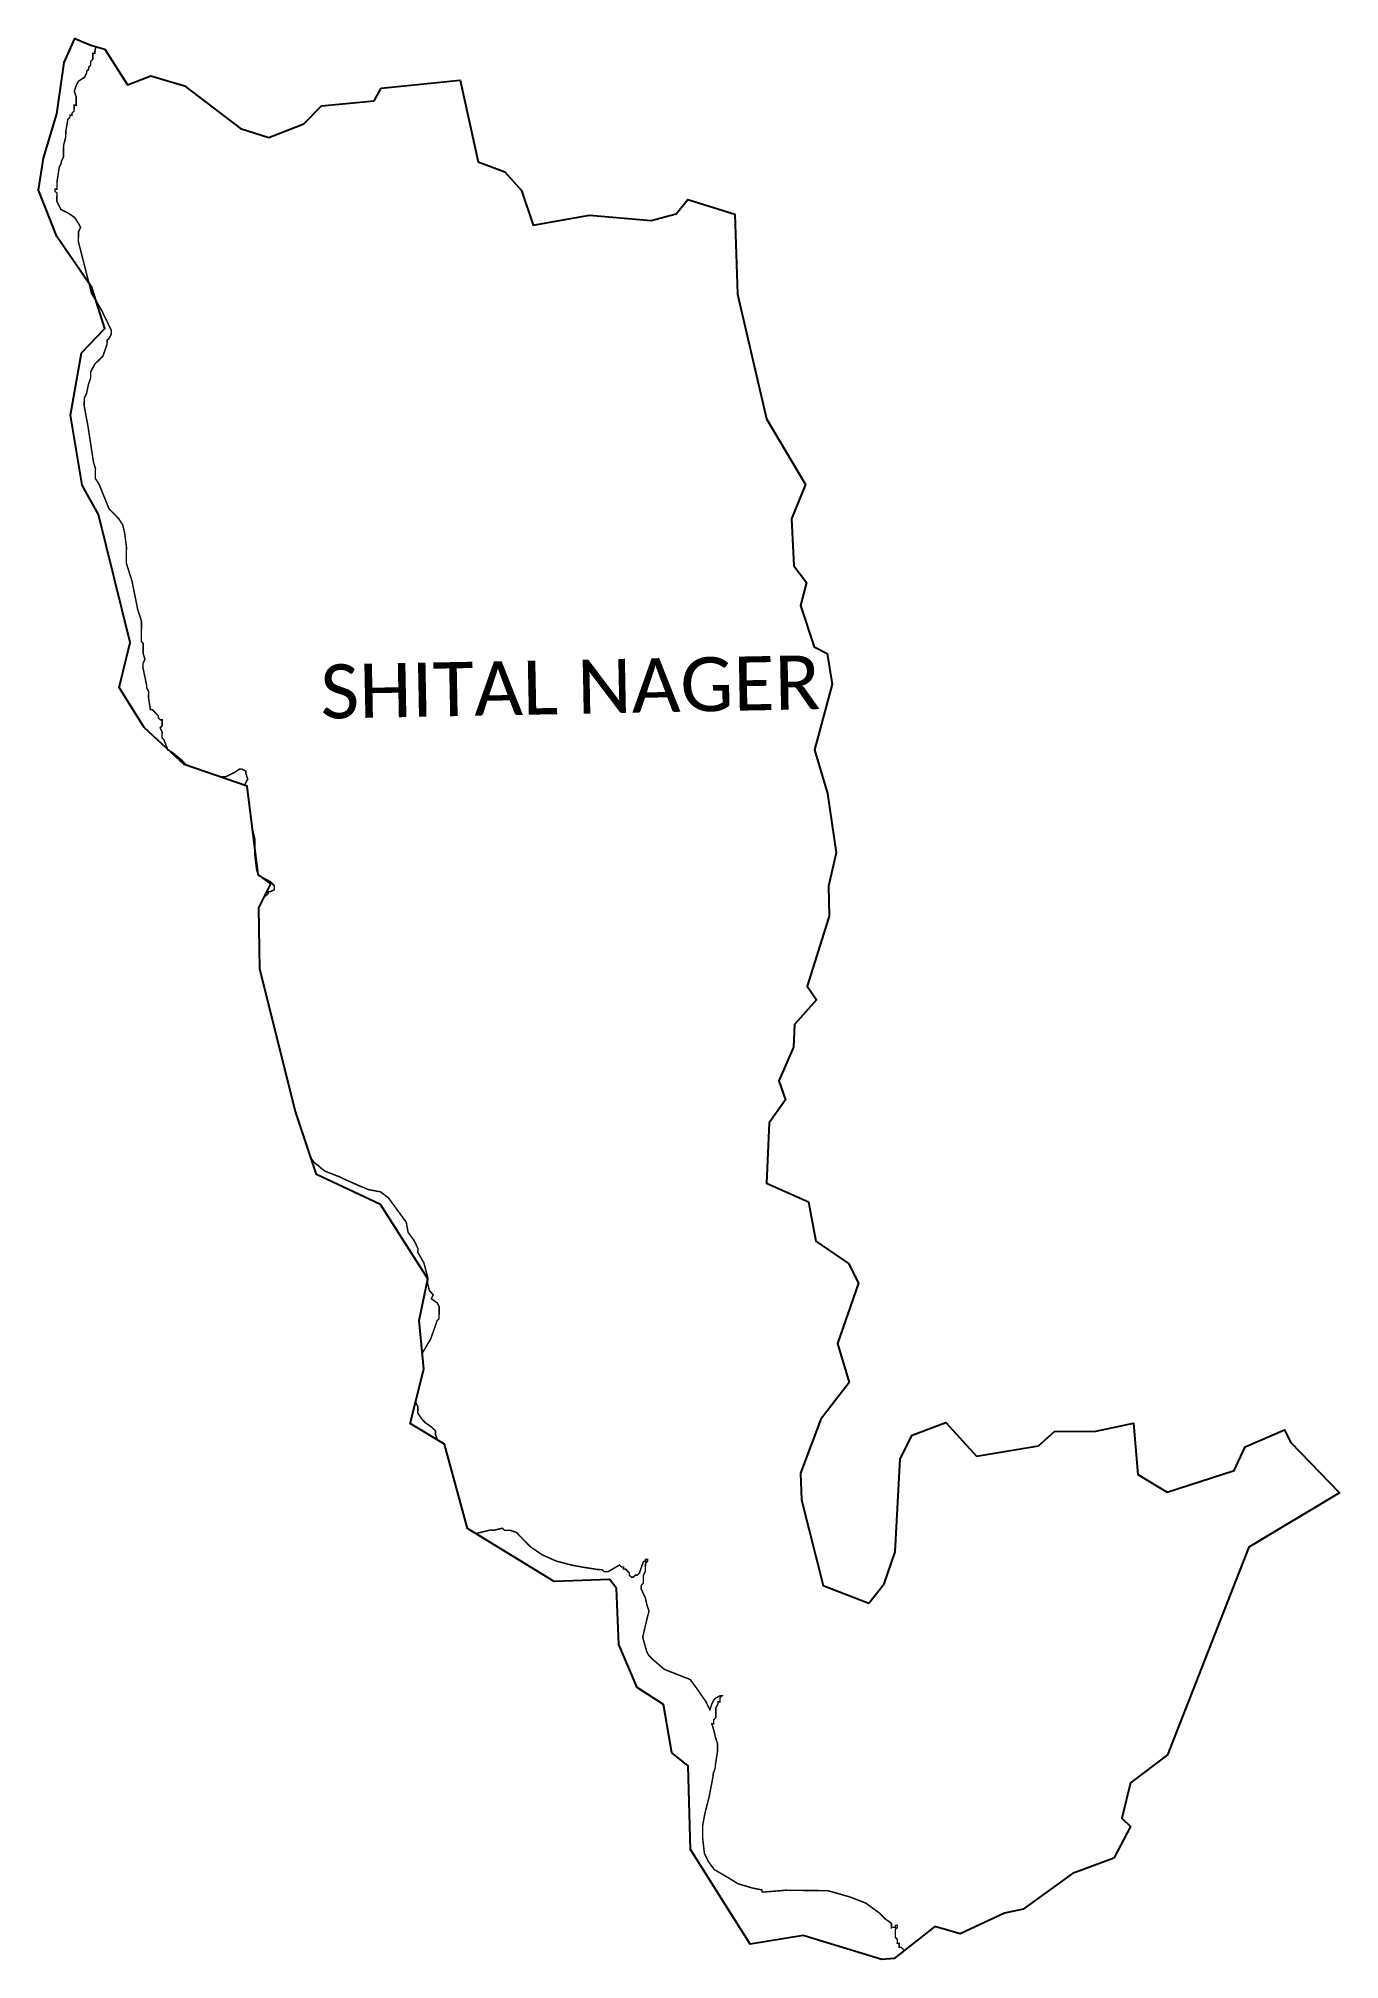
# Model space of a CAD drawing. Header units: metres. Extents: x 299942 to 302559, y 1953279 to 1957144.
import ezdxf

# ---------------------------------------------------------------- set-up
doc = ezdxf.new("R2010")
doc.units = ezdxf.units.M
for name, color, linetype in [('HAZARDS LINE', 1, 'Continuous'), ('village', 3, 'Continuous'), ('VILLAGE NAME', 250, 'Continuous')]:
    doc.layers.add(name, color=color, linetype=linetype)
doc.styles.get("Standard").update_dxf_attribs({"font": 'simplex.shx'})

msp = doc.modelspace()

# ---------------------------------------------------------------- linework, layer by layer
at = {"layer": 'HAZARDS LINE', "lineweight": 18}
for points in [[(300240.7, 1955681.9, 3.02, 3.02, 0), (300230.6, 1955692.3, 3.02, 3.02, 0), (300210.6, 1955708.7, 3.02, 3.02, 0), (300202.6, 1955712.8, 3.02, 3.02, 0), (300194.8, 1955733.1, 3.02, 3.02, 0), (300190.9, 1955737.1, 3.02, 3.02, 0), (300191, 1955749.2, 3.02, 3.02, 0), (300187.1, 1955757.4, 3.02, 3.02, 0), (300191.2, 1955761.3, 3.02, 3.02, 0), (300191.3, 1955773.4, 3.02, 3.02, 0), (300187.3, 1955773.5, 3.02, 3.02, 0), (300183.3, 1955777.6, 3.02, 3.02, 0), (300183.4, 1955781.6, 3.02, 3.02, 0), (300179.4, 1955785.7, 3.02, 3.02, 0), (300171.4, 1955793.9, 3.02, 3.02, 0), (300167.4, 1955793.9, 3.02, 3.02, 0), (300163.7, 1955818.2, 3.02, 3.02, 0), (300163.9, 1955830.3, 3.02, 3.02, 0), (300159.9, 1955838.4, 3.02, 3.02, 0), (300160, 1955842.4, 3.02, 3.02, 0), (300152.4, 1955878.8, 3.02, 3.02, 0), (300152.5, 1955886.9, 3.02, 3.02, 0), (300156.6, 1955894.9, 3.02, 3.02, 0), (300152.8, 1955907, 3.02, 3.02, 0), (300153, 1955927.2, 3.02, 3.02, 0), (300149.1, 1955931.3, 3.02, 3.02, 0), (300149.6, 1955971.6, 3.02, 3.02, 0), (300141.8, 1955995.9, 3.02, 3.02, 0), (300130.5, 1956052.5, 3.02, 3.02, 0), (300118.9, 1956089, 3.02, 3.02, 0), (300119.3, 1956121.2, 3.02, 3.02, 0), (300115.6, 1956149.5, 3.02, 3.02, 0), (300111.8, 1956165.7, 3.02, 3.02, 0), (300103.9, 1956177.9, 3.02, 3.02, 0), (300084, 1956198.3, 3.02, 3.02, 0), (300064.5, 1956247, 3.02, 3.02, 0), (300056.6, 1956259.2, 3.02, 3.02, 0), (300056.9, 1956279.3, 3.02, 3.02, 0), (300053, 1956291.5, 3.02, 3.02, 0), (300041.9, 1956364.2, 3.02, 3.02, 0), (300038.1, 1956384.4, 3.02, 3.02, 0), (300034.3, 1956404.7, 3.02, 3.02, 0), (300034.5, 1956420.8, 3.02, 3.02, 0), (300038.7, 1956428.8, 3.02, 3.02, 0), (300043, 1956448.9, 3.02, 3.02, 0), (300047.2, 1956461, 3.02, 3.02, 0), (300047.3, 1956473.1, 3.02, 3.02, 0), (300055.6, 1956489.1, 3.02, 3.02, 0), (300071.9, 1956505, 3.02, 3.02, 0), (300076.1, 1956517, 3.02, 3.02, 0), (300080.3, 1956529.1, 3.02, 3.02, 0), (300080.4, 1956537.1, 3.02, 3.02, 0), (300084.5, 1956541.1, 3.02, 3.02, 0), (300088.7, 1956549.1, 3.02, 3.02, 0), (300088.8, 1956557.2, 3.02, 3.02, 0), (300080.9, 1956573.4, 3.02, 3.02, 0), (300069.1, 1956597.8, 3.02, 3.02, 0), (300057.3, 1956618.1, 3.02, 3.02, 0), (300049.4, 1956630.3, 3.02, 3.02, 0), (300022.6, 1956735.5, 3.02, 3.02, 0), (300022.8, 1956755.7, 3.02, 3.02, 0), (300027, 1956763.7, 3.02, 3.02, 0), (300023, 1956771.8, 3.02, 3.02, 0), (300015.1, 1956784, 3.02, 3.02, 0), (300003.1, 1956792.2, 3.02, 3.02, 0), (299987.1, 1956800.5, 3.02, 3.02, 0), (299979.3, 1956816.8, 3.02, 3.02, 0), (299979.5, 1956832.9, 3.02, 3.02, 0), (299975.5, 1956837, 3.02, 3.02, 0), (299975.6, 1956841, 3.02, 3.02, 0), (299979.6, 1956840.9, 3.02, 3.02, 0), (299979.8, 1956857.1, 3.02, 3.02, 0), (299984.2, 1956885.3, 3.02, 3.02, 0), (299988.3, 1956893.3, 3.02, 3.02, 0), (299988.4, 1956897.3, 3.02, 3.02, 0), (299992.5, 1956905.3, 3.02, 3.02, 0), (299992.9, 1956929.5, 3.02, 3.02, 0), (299997.1, 1956945.6, 3.02, 3.02, 0), (299997.3, 1956957.7, 3.02, 3.02, 0), (300001.6, 1956981.8, 3.02, 3.02, 0), (300005.7, 1956985.8, 3.02, 3.02, 0), (300005.7, 1956989.8, 3.02, 3.02, 0), (300009.8, 1956989.8, 3.02, 3.02, 0), (300009.8, 1956993.8, 3.02, 3.02, 0), (300013.9, 1956997.8, 3.02, 3.02, 0), (300014.1, 1957009.9, 3.02, 3.02, 0), (300018.1, 1957009.8, 3.02, 3.02, 0), (300018.3, 1957026, 3.02, 3.02, 0), (300014.4, 1957038.1, 3.02, 3.02, 0), (300018.6, 1957050.2, 3.02, 3.02, 0), (300022.8, 1957058.2, 3.02, 3.02, 0), (300035, 1957066.1, 3.02, 3.02, 0), (300039.1, 1957074.1, 3.02, 3.02, 0), (300039.2, 1957078.1, 3.02, 3.02, 0), (300043.3, 1957082.1, 3.02, 3.02, 0), (300043.3, 1957086.1, 3.02, 3.02, 0), (300047.4, 1957090.1, 3.02, 3.02, 0), (300047.5, 1957098.2, 3.02, 3.02, 0), (300051.6, 1957102.1, 3.02, 3.02, 0), (300051.7, 1957114.2, 3.02, 3.02, 0), (300055.8, 1957114.2, 3.02, 3.02, 0), (300055.8, 1957118.2, 3.02, 3.02, 0), (300057.9, 1957127.8, 3.02, 3.02, 0)], [(300356.7, 1955641.7, 3.02, 3.02, 0), (300359, 1955646.2, 3.02, 3.02, 0), (300363.2, 1955654.2, 3.02, 3.02, 0), (300359.3, 1955666.4, 3.02, 3.02, 0), (300359.3, 1955670.4, 3.02, 3.02, 0), (300351.3, 1955674.5, 3.02, 3.02, 0), (300347.3, 1955674.6, 3.02, 3.02, 0), (300335.1, 1955666.7, 3.02, 3.02, 0), (300318.9, 1955658.8, 3.02, 3.02, 0), (300306.8, 1955659, 3.02, 3.02, 0)], [(300397.4, 1955418.3, 3.02, 3.02, 0), (300400.4, 1955419.8, 3.02, 3.02, 0), (300404.5, 1955423.8, 3.02, 3.02, 0), (300404.5, 1955427.8, 3.02, 3.02, 0), (300408.6, 1955427.8, 3.02, 3.02, 0), (300416.7, 1955431.7, 3.02, 3.02, 0), (300416.8, 1955439.8, 3.02, 3.02, 0), (300412.8, 1955443.8, 3.02, 3.02, 0), (300408.8, 1955447.9, 3.02, 3.02, 0), (300400.8, 1955452.1, 3.02, 3.02, 0), (300384.8, 1955460.3, 3.02, 3.02, 0), (300380.9, 1955472.5, 3.02, 3.02, 0), (300377.3, 1955504.8, 3.02, 3.02, 0), (300377.7, 1955533, 3.02, 3.02, 0), (300373.9, 1955549.2, 3.02, 3.02, 0), (300373.1, 1955550.9, 3.02, 3.02, 0)], [(300714.5, 1954499.4, 3.02, 3.02, 0), (300714.9, 1954500.2, 3.02, 3.02, 0), (300731.4, 1954528.2, 3.02, 3.02, 0), (300744, 1954564.3, 3.02, 3.02, 0), (300748, 1954568.3, 3.02, 3.02, 0), (300748.4, 1954592.5, 3.02, 3.02, 0), (300744.4, 1954600.6, 3.02, 3.02, 0), (300732.5, 1954608.8, 3.02, 3.02, 0), (300736.6, 1954616.8, 3.02, 3.02, 0), (300728.6, 1954625, 3.02, 3.02, 0), (300724.8, 1954641.2, 3.02, 3.02, 0), (300725, 1954653.3, 3.02, 3.02, 0), (300717.3, 1954681.6, 3.02, 3.02, 0), (300705.5, 1954701.9, 3.02, 3.02, 0), (300705.6, 1954710, 3.02, 3.02, 0), (300697.7, 1954726.2, 3.02, 3.02, 0), (300685.8, 1954742.5, 3.02, 3.02, 0), (300682.1, 1954762.7, 3.02, 3.02, 0), (300646.4, 1954811.6, 3.02, 3.02, 0), (300630.4, 1954823.9, 3.02, 3.02, 0), (300606.3, 1954828.3, 3.02, 3.02, 0), (300586.3, 1954836.6, 3.02, 3.02, 0), (300558.2, 1954849.1, 3.02, 3.02, 0), (300550.2, 1954853.2, 3.02, 3.02, 0), (300518.1, 1954865.7, 3.02, 3.02, 0), (300498.1, 1954882.1, 3.02, 3.02, 0), (300494.2, 1954886.2, 3.02, 3.02, 0), (300490.8, 1954891.4, 3.02, 3.02, 0)], [(300744.8, 1954324.7, 3.02, 3.02, 0), (300744.9, 1954326.3, 3.02, 3.02, 0), (300740.9, 1954334.5, 3.02, 3.02, 0), (300741, 1954342.5, 3.02, 3.02, 0), (300733.1, 1954350.7, 3.02, 3.02, 0), (300721.1, 1954358.9, 3.02, 3.02, 0), (300713.1, 1954367.1, 3.02, 3.02, 0), (300705.2, 1954379.3, 3.02, 3.02, 0), (300705.4, 1954391.4, 3.02, 3.02, 0), (300701.5, 1954399.5, 3.02, 3.02, 0), (300701.5, 1954402.4, 3.02, 3.02, 0)], [(301683.9, 1953297.6, 3.01, 3.01, 0), (301677.6, 1953304, 3.01, 3.01, 0), (301673.6, 1953304.1, 3.01, 3.01, 0), (301673.7, 1953312.1, 3.01, 3.01, 0), (301669.7, 1953312.1, 3.01, 3.01, 0), (301669.8, 1953320.2, 3.01, 3.01, 0), (301665.8, 1953324.2, 3.01, 3.01, 0), (301665.9, 1953340.3, 3.01, 3.01, 0), (301670, 1953344.3, 3.01, 3.01, 0), (301670, 1953348.3, 3.01, 3.01, 0), (301666, 1953348.3, 3.01, 3.01, 0), (301666, 1953344.3, 3.01, 3.01, 0), (301658, 1953344.4, 3.01, 3.01, 0), (301658, 1953352.4, 3.01, 3.01, 0), (301646.1, 1953360.6, 3.01, 3.01, 0), (301642.1, 1953364.6, 3.01, 3.01, 0), (301634.1, 1953372.8, 3.01, 3.01, 0), (301606.2, 1953393.1, 3.01, 3.01, 0), (301574.2, 1953405.5, 3.01, 3.01, 0), (301530.2, 1953418, 3.01, 3.01, 0), (301445.8, 1953418.9, 3.01, 3.01, 0), (301401.6, 1953415.3, 3.01, 3.01, 0), (301397.6, 1953415.3, 3.01, 3.01, 0), (301397.6, 1953419.4, 3.01, 3.01, 0), (301377.6, 1953423.6, 3.01, 3.01, 0), (301349.5, 1953431.9, 3.01, 3.01, 0), (301329.6, 1953444.2, 3.01, 3.01, 0), (301301.6, 1953460.5, 3.01, 3.01, 0), (301289.7, 1953476.7, 3.01, 3.01, 0), (301281.8, 1953492.9, 3.01, 3.01, 0), (301278.2, 1953525, 3.01, 3.01, 0), (301278.4, 1953549.1, 3.01, 3.01, 0), (301282.7, 1953573.2, 3.01, 3.01, 0), (301291, 1953605.3, 3.01, 3.01, 0), (301299.5, 1953649.4, 3.01, 3.01, 0), (301299.5, 1953653.4, 3.01, 3.01, 0), (301303.7, 1953665.4, 3.01, 3.01, 0), (301303.7, 1953669.4, 3.01, 3.01, 0), (301308, 1953697.5, 3.01, 3.01, 0), (301308.2, 1953713.6, 3.01, 3.01, 0), (301304.3, 1953725.7, 3.01, 3.01, 0), (301300.4, 1953741.8, 3.01, 3.01, 0), (301296.6, 1953753.9, 3.01, 3.01, 0), (301300.6, 1953753.8, 3.01, 3.01, 0), (301300.6, 1953761.9, 3.01, 3.01, 0), (301304.7, 1953765.8, 3.01, 3.01, 0), (301304.9, 1953785.9, 3.01, 3.01, 0), (301309, 1953793.9, 3.01, 3.01, 0), (301309, 1953797.9, 3.01, 3.01, 0), (301313.1, 1953797.9, 3.01, 3.01, 0), (301313.1, 1953805.9, 3.01, 3.01, 0), (301317.2, 1953809.9, 3.01, 3.01, 0), (301313.2, 1953810, 3.01, 3.01, 0), (301305.1, 1953806, 3.01, 3.01, 0), (301301.1, 1953802, 3.01, 3.01, 0), (301297, 1953794, 3.01, 3.01, 0), (301292.8, 1953782, 3.01, 3.01, 0), (301284.9, 1953798.2, 3.01, 3.01, 0), (301265.2, 1953826.5, 3.01, 3.01, 0), (301253.3, 1953842.7, 3.01, 3.01, 0), (301201.2, 1953863.3, 3.01, 3.01, 0), (301177.4, 1953883.7, 3.01, 3.01, 0), (301169.4, 1953891.8, 3.01, 3.01, 0), (301165.5, 1953899.8, 3.01, 3.01, 0), (301157.7, 1953928.1, 3.01, 3.01, 0), (301166.1, 1953964.1, 3.01, 3.01, 0), (301170.3, 1953980.2, 3.01, 3.01, 0), (301166.4, 1953992.3, 3.01, 3.01, 0), (301162.6, 1954008.4, 3.01, 3.01, 0), (301154.7, 1954024.5, 3.01, 3.01, 0), (301154.8, 1954032.5, 3.01, 3.01, 0), (301158.8, 1954036.5, 3.01, 3.01, 0), (301159, 1954052.6, 3.01, 3.01, 0), (301163.1, 1954060.6, 3.01, 3.01, 0), (301163.2, 1954076.7, 3.01, 3.01, 0), (301167.3, 1954080.6, 3.01, 3.01, 0), (301167.3, 1954084.7, 3.01, 3.01, 0), (301163.3, 1954084.7, 3.01, 3.01, 0), (301163.3, 1954080.7, 3.01, 3.01, 0), (301159.3, 1954080.7, 3.01, 3.01, 0), (301155.1, 1954068.7, 3.01, 3.01, 0), (301151, 1954056.7, 3.01, 3.01, 0), (301146.9, 1954052.7, 3.01, 3.01, 0), (301142.9, 1954052.8, 3.01, 3.01, 0), (301138.9, 1954048.8, 3.01, 3.01, 0), (301134.8, 1954048.8, 3.01, 3.01, 0), (301130.9, 1954052.9, 3.01, 3.01, 0), (301130.9, 1954056.9, 3.01, 3.01, 0), (301123, 1954065, 3.01, 3.01, 0), (301118.9, 1954065.1, 3.01, 3.01, 0), (301119, 1954069.1, 3.01, 3.01, 0), (301115, 1954069.1, 3.01, 3.01, 0), (301111, 1954073.2, 3.01, 3.01, 0), (301088.1, 1954059.7, 3.02, 3.02, 0), (301080.1, 1954059.8, 3.02, 3.02, 0), (301076.1, 1954063.9, 3.02, 3.02, 0), (301068, 1954064, 3.02, 3.02, 0), (301039.9, 1954068.4, 3.02, 3.02, 0), (301015.7, 1954072.7, 3.02, 3.02, 0), (300983.6, 1954081.2, 3.02, 3.02, 0), (300955.5, 1954093.7, 3.02, 3.02, 0), (300931.5, 1954110.1, 3.02, 3.02, 0), (300915.6, 1954126.5, 3.02, 3.02, 0), (300903.7, 1954138.7, 3.02, 3.02, 0), (300891.6, 1954142.9, 3.02, 3.02, 0), (300879.5, 1954143.1, 3.02, 3.02, 0), (300875.6, 1954147.2, 3.02, 3.02, 0), (300859.4, 1954143.3, 3.02, 3.02, 0), (300851.3, 1954143.5, 3.02, 3.02, 0), (300835.1, 1954139.6, 3.02, 3.02, 0), (300821.9, 1954136.5, 3.02, 3.02, 0)]]:
    msp.add_lwpolyline(points, format="xyseb", dxfattribs=at)
at = {"layer": 'HAZARDS LINE', "lineweight": 18, "const_width": 3.01}
msp.add_lwpolyline([(301657.9, 1953340.4), (301658, 1953344.4)], close=True, dxfattribs=at)
at = {"layer": 'village', "flags": 128}
msp.add_lwpolyline([(300617.5, 1957018.5), (300631.7, 1957044.1)], dxfattribs=at)
at = {"layer": 'village', "color": 3, "true_color": 0x00ff00}
for points in [[(301477.2, 1954204.6, 0), (301520.9, 1954032.1, 0), (301612.6, 1953996.7, 0), (301643.3, 1954035.5, 0), (301665.6, 1954099.6, 0), (301675.4, 1954286.8, 0), (301699.7, 1954334.4, 0), (301767.4, 1954359.9, 0), (301829, 1954292.1, 0), (301953.7, 1954312.8, 0), (301986, 1954341.5, 0), (302069.1, 1954342.2, 0), (302145, 1954358.4, 0), (302153.8, 1954255.4, 0), (302212.5, 1954220, 0), (302347.3, 1954263, 0), (302369.7, 1954311.1, 0), (302448.4, 1954345.1, 0), (302460.7, 1954320, 0), (302559.4, 1954218.7, 0), (302377, 1954109, 0), (302213.2, 1953691, 0), (302139, 1953635.3, 0), (302121.5, 1953563.8, 0), (302139.2, 1953547.4, 0), (302105.5, 1953483.7, 0), (302022.1, 1953452.4, 0), (301922.7, 1953380.6, 0), (301885.1, 1953372.5, 0), (301796.2, 1953331.3, 0), (301745, 1953346, 0), (301663.6, 1953281.4, 0), (301638.5, 1953279.4, 0), (301480.5, 1953327.7, 0), (301374.1, 1953310.4, 0), (301253.6, 1953500.8, 0), (301249.4, 1953669.3, 0), (301216.5, 1953695, 0), (301199.7, 1953792.3, 0), (301146.9, 1953826.7, 0), (301109.5, 1953913.5, 0), (301105, 1954025.8, 0), (301091.5, 1954043.8, 0), (300979.6, 1954040.3, 0), (300805.1, 1954146.7, 0), (300758.9, 1954316.2, 0), (300690.3, 1954357.7, 0), (300717.6, 1954466.9, 0), (300708.1, 1954565, 0), (300725.5, 1954648.6, 0), (300630.3, 1954798.2, 0), (300501.8, 1954858.5, 0), (300458.6, 1954987.7, 0), (300387.5, 1955272.8, 0), (300385.8, 1955395, 0), (300409.9, 1955443.7, 0), (300383.9, 1955462.5, 0), (300362.2, 1955639.8, 0), (300235.2, 1955683.8, 0), (300154.6, 1955757.8, 0), (300104.4, 1955838.8, 0), (300126.9, 1955929.3, 0), (300063.1, 1956186.5, 0), (300029.9, 1956245.8, 0), (300006.7, 1956386.4, 0), (300028.7, 1956511.8, 0), (300076, 1956560.8, 0), (300049.8, 1956643, 0), (299979.1, 1956746, 0), (299942.2, 1956838.8, 0), (299952.2, 1956903.2, 0), (299979.5, 1956992.3, 0), (299993.9, 1957095.7, 0), (300015.8, 1957144.2, 0), (300047.4, 1957131, 0), (300076.1, 1957122.3, 0), (300121.1, 1957050.9, 0), (300168.2, 1957068.9, 0), (300236.2, 1957049.1, 0), (300348.4, 1956963.1, 0), (300405.5, 1956944.6, 0), (300476, 1956972.6, 0), (300511.9, 1957008.3, 0), (300617.5, 1957018.5, 0)], [(300631.7, 1957044.1, 0), (300790.4, 1957060, 0), (300826.8, 1956895.8, 0), (300880.1, 1956875.6, 0), (300914, 1956838.5, 0), (300937.6, 1956768.9, 0), (301050.9, 1956788.8, 0), (301174.6, 1956778.1, 0), (301224.7, 1956791.6, 0), (301248.4, 1956820.1, 0), (301342.7, 1956790.4, 0), (301348.3, 1956630, 0), (301406.5, 1956378.8, 0), (301485.4, 1956246.9, 0), (301457.3, 1956177.5, 0), (301461.8, 1956083.2, 0), (301487.1, 1956049.6, 0), (301475.1, 1956003.6, 0), (301502.3, 1955920, 0), (301529, 1955906.8, 0), (301539.1, 1955845.2, 0), (301503.3, 1955713, 0), (301529.4, 1955625.1, 0), (301546.7, 1955505.6, 0), (301531.7, 1955438.8, 0), (301532.8, 1955378.3, 0), (301488.8, 1955237.4, 0), (301507, 1955210.1, 0), (301463.3, 1955160.4, 0), (301461.2, 1955114.7, 0), (301431.4, 1955047.1, 0), (301444.9, 1955009.2, 0), (301412.2, 1954962.6, 0), (301406.7, 1954841.2, 0), (301491.2, 1954803.8, 0), (301505.7, 1954724.9, 0), (301571.4, 1954679.4, 0), (301591.7, 1954640, 0), (301549.4, 1954518.7, 0), (301573.3, 1954440.4, 0), (301516.2, 1954366.8, 0), (301475.1, 1954257.9, 0), (301477.2, 1954204.6, 0)]]:
    msp.add_polyline3d(points, dxfattribs=at)

# ---------------------------------------------------------------- texts
at = {"layer": 'VILLAGE NAME', "insert": (300508.4, 1955884.4), "char_height": 108.748, "attachment_point": 1, "rotation": 1.1028}
msp.add_mtext_dynamic_manual_height_columns('{\\fCalibri|b0|i0|c0|p34;SHITAL NAGER}', width=1571.314, gutter_width=543.7, heights=[0], dxfattribs=at)

doc.saveas('drawing.dxf')
